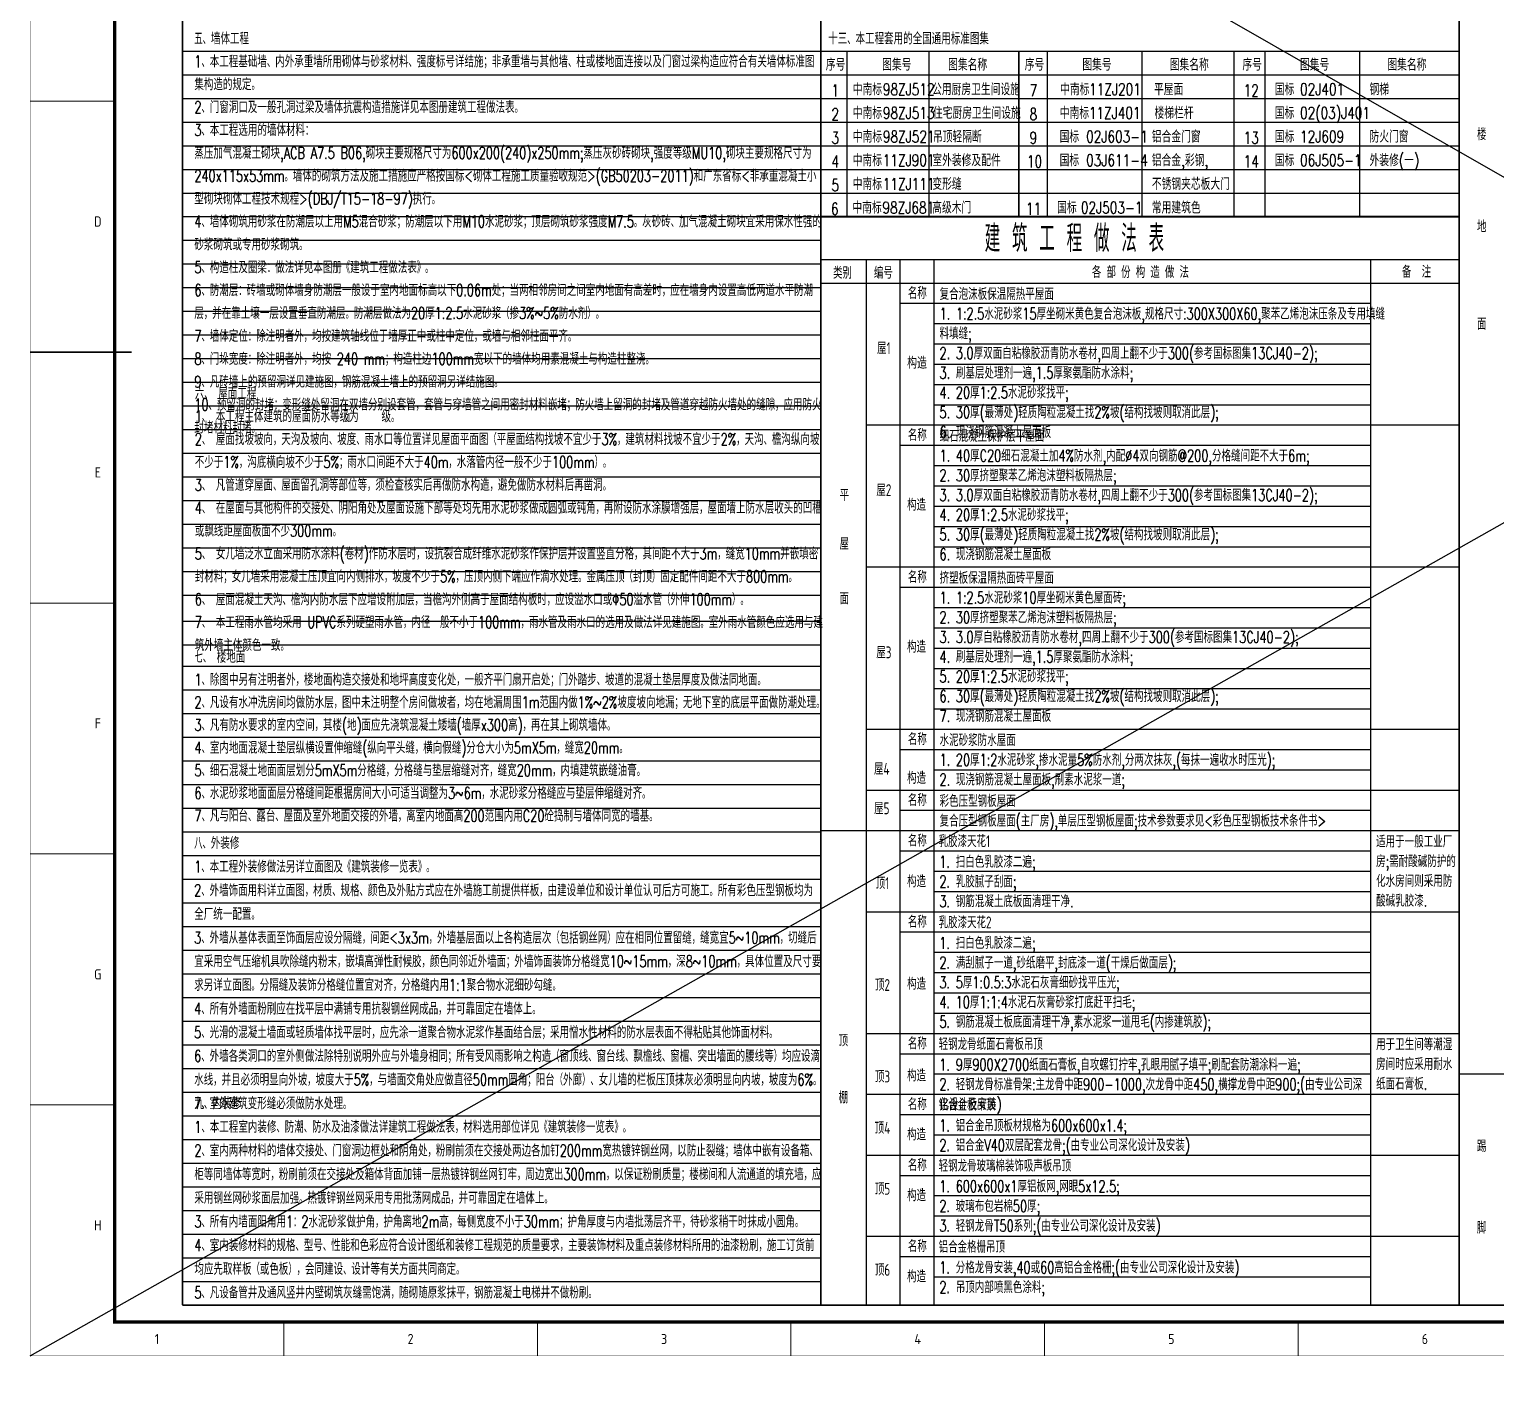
# Model space of a CAD drawing. Extents: x 238398 to 585159, y -66832 to 191977.
# Drawn here: x 364909 to 408279, y 131199 to 171564 of the extents above; entities that cross this region are included whole.
import ezdxf
from ezdxf.enums import TextEntityAlignment as Align

# ---------------------------------------------------------------- set-up
doc = ezdxf.new("R2010")
doc.units = 0
doc.header["$LTSCALE"] = 1000
doc.header["$MEASUREMENT"] = 0
doc.layers.get('0').update_dxf_attribs({"color": 8})
for name, color, linetype in [('-人员定位', 6, 'Continuous'), ('55', 8, 'Continuous'), ('工程做法表', 8, 'Continuous')]:
    doc.layers.add(name, color=color, linetype=linetype)
doc.layers.add('PUB_TEXT', color=8, linetype='Continuous', lineweight=20)
doc.styles.add('BIGFONT', font='gbenor.shx', dxfattribs={"bigfont": 'gbcbig.shx'})
doc.styles.add('HZ', font='geditxt.shx', dxfattribs={"width": 0.75, "bigfont": 'hzfs_1.shx'})
doc.styles.get("Standard").update_dxf_attribs({"font": 'gbenor.shx', "bigfont": 'gbcbig.shx'})
doc.styles.add('TK', font='GEDITXT.SHX', dxfattribs={"width": 0.85, "height": 3.5, "bigfont": 'hztxt1.shx'})

# ---------------------------------------------------------------- blocks, each defined once
blk = doc.blocks.new('GEDI_WK_A11')
at = {"color": 3}
for p, q in [((25, 371.25), (0, 371.25)), ((25, 297), (0, 297)), ((25, 222.75), (0, 222.75)), ((25, 148.5), (0, 148.5)), ((25, 74.25), (0, 74.25)), ((75, 0), (75, 10)), ((150, 0), (150, 10)), ((225, 0), (225, 10)), ((300, 0), (300, 10)), ((375, 0), (375, 10))]:
    blk.add_line(p, q, dxfattribs=at)
for points, const_width in [([(0, 0), (1050, 0), (1050, 594), (0, 594)], 0.1), ([(25, 10), (1040, 10), (1040, 584), (25, 584)], 1)]:
    blk.add_lwpolyline(points, close=True, dxfattribs=dict(at, const_width=const_width))
blk.add_lwpolyline([(30, 297, 0.5, 0.5, 0), (0, 297, 0.5, 0.5, 0)], format="xyseb", dxfattribs=at)
for s, p in [('D', (20, 334.12)), ('E', (20, 259.88)), ('F', (20, 185.62)), ('G', (20, 111.38)), ('H', (20, 37.12))]:
    blk.add_text(s, height=3, dxfattribs=at).set_placement(p, align=Align.CENTER)
for s, p in [('1', (37.5, 5)), ('2', (112.5, 5)), ('3', (187.5, 5)), ('4', (262.5, 5)), ('5', (337.5, 5)), ('6', (412.5, 5))]:
    blk.add_text(s, height=3, dxfattribs=at).set_placement(p, align=Align.MIDDLE)
blk = doc.blocks.new('A$C7DF8697A')
blk.add_blockref('GEDI_WK_A11', (0, 0))
at = {"style": 'TK', "width": 0.85}
for tag, height, p in [('PROJECTNAME', 4.75, (985, 44)), ('PHASE', 4, (1027, 44)), ('DRAWINGNAME', 4.75, (995, 31))]:
    blk.add_attdef(tag, text='', height=height, dxfattribs=at).set_placement(p, align=Align.MIDDLE_CENTER)
for tag, p, height in [('APPROVE', (872, 32.75), 3.5), ('DESIGN', (917, 32.75), 3.5), ('REVIEW1', (872, 25.75), 3.5), ('DRAW', (917, 25.75), 3.5), ('REVIEW2', (872, 18.75), 3.5), ('PROPORTION', (917, 18.75), 3.5), ('DRAWINGNUMBER', (967, 18.5), 4), ('CHECK', (872, 11.75), 3.5), ('DATE', (917, 11.75), 3.5), ('VERSION', (1033, 11.75), 3.5)]:
    blk.add_attdef(tag, p, '', height=height, dxfattribs=at)

msp = doc.modelspace()

# ---------------------------------------------------------------- linework, layer by layer
at = {"layer": '-人员定位'}
for p, q in [((364934.5, 132316.4), (469934.5, 191716.4)), ((365269.7, 191976.9), (471303.3, 131198.5))]:
    msp.add_line(p, q, dxfattribs=at)
at = {"layer": '55', "color": 6, "const_width": 12.8}
for points in [[(374235.1, 160208.8), (374303.5, 160208.8)], [(374268.4, 160208.8), (374268.4, 159967.3)], [(374329.9, 160208.8), (374398.2, 160208.8)], [(374363.1, 160208.8), (374363.1, 159967.3)], [(374235.1, 159967.3), (374303.5, 159967.3)], [(374329.9, 159967.3), (374398.2, 159967.3)]]:
    msp.add_lwpolyline(points, dxfattribs=at)
at = {"layer": '工程做法表'}
for p, q in [((389091.7, 170921.7), (389091.7, 166021.7)), ((391512, 170921.7), (391512, 166021.7)), ((395011.8, 170921.7), (395011.8, 166021.7)), ((397812.4, 170921.7), (397812.4, 166021.7)), ((401449.7, 170921.7), (401449.7, 166021.7)), ((404250.2, 170921.7), (404250.2, 166021.7)), ((388319.4, 166021.7), (407200.1, 166021.7))]:
    msp.add_line(p, q, dxfattribs=at)
at = {"layer": '工程做法表', "const_width": 50}
for points in [[(369434.5, 189121.7), (423363.1, 189121.7), (423363.1, 133821.7), (407200.1, 133821.7)], [(369434.5, 189121.7), (423363.1, 189121.7), (423363.1, 133821.7), (407200.1, 133821.7)], [(369438.8, 189121.7), (369438.8, 133821.7)], [(388319.4, 189121.7), (388319.4, 133821.7)], [(407200.1, 189121.7), (407200.1, 133821.7)], [(388319.4, 166021.7), (407200.1, 166021.7)], [(369434.5, 133821.7), (407200.1, 133821.7)]]:
    msp.add_lwpolyline(points, dxfattribs=at)
at = {"layer": '工程做法表'}
for points in [[(369434.5, 170921.7), (407200.1, 170921.7)], [(400537.8, 170921.7), (400537.8, 166021.7)], [(369434.5, 170221.7), (407200.1, 170221.7)], [(369434.5, 169521.7), (407200.1, 169521.7)], [(369434.5, 168821.7), (388319.4, 168821.7)], [(388319.4, 168821.7), (407200.1, 168821.7)], [(369434.5, 168121.7), (388319.4, 168121.7)], [(388319.4, 168121.7), (407200.1, 168121.7)], [(369434.5, 167421.7), (388319.4, 167421.7)], [(388319.4, 167421.7), (407200.1, 167421.7)], [(369434.5, 166721.7), (388319.4, 166721.7)], [(388319.4, 166721.7), (407200.1, 166721.7)], [(369434.5, 166021.7), (388319.4, 166021.7)], [(369434.5, 165321.7), (388319.4, 165321.7)], [(369434.5, 164621.7), (388319.4, 164621.7)], [(388319.4, 164758.1), (407200.1, 164758.1)], [(389657.3, 164758.1), (389657.3, 133821.7)], [(390657.3, 164758.1), (390657.3, 133821.7)], [(391657.3, 164758.1), (391657.3, 133821.7)], [(404572.7, 164758.1), (404572.7, 133821.7)], [(388319.4, 164058.1), (407200.1, 164058.1)], [(369434.5, 163921.7), (388319.4, 163921.7)], [(369434.5, 163221.7), (388319.4, 163221.7)], [(390657.3, 163458.1), (404572.7, 163458.1)], [(391657.3, 162858.1), (404572.7, 162858.1)], [(369434.5, 162521.7), (388319.4, 162521.7)], [(391657.3, 162258.1), (404572.7, 162258.1)], [(369434.5, 161821.7), (388319.4, 161821.7)], [(391657.3, 161658.1), (404572.7, 161658.1)], [(369434.5, 161121.7), (388319.4, 161121.7)], [(391657.3, 161058.1), (404572.7, 161058.1)], [(369434.5, 160421.7), (388319.4, 160421.7)], [(391657.3, 160458.1), (404572.7, 160458.1)], [(369434.5, 159721.7), (388319.4, 159721.7)], [(389657.3, 159858.1), (407200.1, 159858.1)], [(390657.3, 159258.1), (404572.7, 159258.1)], [(369434.5, 159021.7), (388319.4, 159021.7)], [(369434.5, 158321.7), (388319.4, 158321.7)], [(391657.3, 158658.1), (404572.7, 158658.1)], [(391657.3, 158058.1), (404572.7, 158058.1)], [(369434.5, 157621.7), (388319.4, 157621.7)], [(369434.5, 157621.7), (388319.4, 157621.7)], [(391657.3, 157458.1), (404572.7, 157458.1)], [(369434.5, 156921.7), (388319.4, 156921.7)], [(391657.3, 156858.1), (404572.7, 156858.1)], [(369434.5, 156221.7), (388319.4, 156221.7)], [(391657.3, 156258.1), (404572.7, 156258.1)], [(369434.5, 155521.7), (388319.4, 155521.7)], [(389657.3, 155658.1), (407200.1, 155658.1)], [(390657.3, 155058.1), (404572.7, 155058.1)], [(369434.5, 154821.7), (388319.4, 154821.7)], [(391657.3, 154458.1), (404572.7, 154458.1)], [(369434.5, 154056.9), (388319.4, 154056.9)], [(391657.3, 153858.1), (404572.7, 153858.1)], [(369434.5, 153356.9), (388319.4, 153356.9)], [(391657.3, 153258.1), (404572.7, 153258.1)], [(369434.5, 152721.7), (388319.4, 152721.7)], [(391657.3, 152658.1), (404572.7, 152658.1)], [(369434.5, 152021.7), (388319.4, 152021.7)], [(391657.3, 152058.1), (404572.7, 152058.1)], [(391657.3, 151458.1), (404572.7, 151458.1)], [(369434.5, 151321.7), (388319.4, 151321.7)], [(369434.5, 150621.7), (388319.4, 150621.7)], [(389657.3, 150858.1), (407200.1, 150858.1)], [(390657.3, 150258.1), (404572.7, 150258.1)], [(369434.5, 149921.7), (388319.4, 149921.7)], [(391657.3, 149658.1), (404572.7, 149658.1)], [(369434.5, 149221.7), (388319.4, 149221.7)], [(389657.3, 149058.1), (407200.1, 149058.1)], [(369434.5, 148521.7), (388319.4, 148521.7)], [(390657.3, 148458.1), (404572.7, 148458.1)], [(369434.5, 147821.7), (388319.4, 147821.7)], [(388319.4, 147858.1), (407200.1, 147858.1)], [(369434.5, 147121.7), (388319.4, 147121.7)], [(390657.3, 147258.1), (404572.7, 147258.1)], [(391657.3, 146658.1), (404572.7, 146658.1)], [(369434.5, 146421.7), (388319.4, 146421.7)], [(369434.5, 145721.7), (388319.4, 145721.7)], [(391657.3, 146058.1), (404572.7, 146058.1)], [(389657.3, 145458.1), (407200.1, 145458.1)], [(369434.5, 145021.7), (388319.4, 145021.7)], [(390657.3, 144858.1), (404572.7, 144858.1)], [(369434.5, 144321.7), (388319.4, 144321.7)], [(391657.3, 144258.1), (404572.7, 144258.1)], [(369434.5, 143621.7), (388319.4, 143621.7)], [(391657.3, 143658.1), (404572.7, 143658.1)], [(369434.5, 142921.7), (388319.4, 142921.7)], [(391657.3, 143058.1), (404572.7, 143058.1)], [(391657.3, 142458.1), (404572.7, 142458.1)], [(369434.5, 142221.7), (388319.4, 142221.7)], [(389657.3, 141858.1), (407200.1, 141858.1)], [(369434.5, 141521.7), (388319.4, 141521.7)], [(390657.3, 141258.1), (404572.7, 141258.1)], [(369434.5, 140821.7), (388319.4, 140821.7)], [(391657.3, 140658.1), (404572.7, 140658.1)], [(407200.1, 140658.1), (423363.1, 140658.1)], [(369434.5, 140121.7), (388319.4, 140121.7)], [(389657.3, 140058.1), (407200.1, 140058.1)], [(369430.2, 139421.7), (388319.4, 139421.7)], [(390657.3, 139458.1), (404572.7, 139458.1)], [(391657.3, 139458.1), (404572.7, 139458.1)], [(391657.3, 138858.1), (404572.7, 138858.1)], [(391657.3, 138858.1), (404572.7, 138858.1)], [(369434.5, 138721.7), (388319.4, 138721.7)], [(369434.5, 138021.7), (388319.4, 138021.7)], [(389657.3, 138258.1), (407200.1, 138258.1)], [(390657.3, 137658.1), (404572.7, 137658.1)], [(391657.3, 137658.1), (404572.7, 137658.1)], [(369434.5, 137321.7), (388319.4, 137321.7)], [(369434.5, 137321.7), (388319.4, 137321.7)], [(391657.3, 137058.1), (404572.7, 137058.1)], [(369434.5, 136621.7), (388319.4, 136621.7)], [(369434.5, 136621.7), (388319.4, 136621.7)], [(391657.3, 136458.1), (404572.7, 136458.1)], [(391657.3, 136458.1), (404572.7, 136458.1)], [(369434.5, 135921.7), (388319.4, 135921.7)], [(389657.3, 135858.1), (407200.1, 135858.1)], [(369434.5, 135221.7), (388319.4, 135221.7)], [(390657.3, 135258.1), (404572.7, 135258.1)], [(391657.3, 135258.1), (404572.7, 135258.1)], [(369434.5, 134521.7), (388319.4, 134521.7)], [(391657.3, 134658.1), (404572.7, 134658.1)]]:
    msp.add_lwpolyline(points, dxfattribs=at)
for points in [[(388319.4, 170921.7), (394178.8, 170921.7), (394178.8, 166021.7), (388319.4, 166021.7)], [(394178.8, 170921.7), (407200.1, 170921.7), (407200.1, 166021.7), (394178.8, 166021.7)]]:
    msp.add_lwpolyline(points, close=True, dxfattribs=at)

# ---------------------------------------------------------------- block references
at = {"layer": 'PUB_TEXT', "xscale": 100, "yscale": 100, "zscale": 100}
msp.add_blockref('A$C7DF8697A', (364934.5, 132316.4), dxfattribs=at)

# ---------------------------------------------------------------- texts
at = {"layer": 'PUB_TEXT', "linetype": 'Continuous'}
for s, style, width, p in [('序号', 'HZ', 0.75, (388466.1, 170343.3)), ('图集号', 'HZ', 0.75, (390133.2, 170343.3)), ('图集名称', 'HZ', 0.75, (392084.1, 170343.3)), ('序号', 'HZ', 0.75, (394349.9, 170343.3)), ('图集号', 'HZ', 0.75, (396053.3, 170343.3)), ('图集名称', 'HZ', 0.75, (398638, 170343.3)), ('序号', 'HZ', 0.75, (400787.8, 170343.3)), ('图集号', 'HZ', 0.75, (402491.2, 170343.3)), ('图集名称', 'HZ', 0.75, (405075.9, 170343.3)), ('1', 'HZ', 0.75, (388634.1, 169578.4)), ('中南标', 'HZ', 0.75, (389265.4, 169614.3)), ('98ZJ512', 'HZ', 0.75, (390154.2, 169614.3)), ('公用厨房卫生间设施', 'HZ', 0.75, (391609.5, 169614.3)), ('7', 'HZ', 0.75, (394493.5, 169578.4)), ('中南标', 'HZ', 0.75, (395397, 169614.3)), ('11ZJ201', 'HZ', 0.75, (396255, 169614.3)), ('平屋面', 'HZ', 0.75, (398173.4, 169614.3)), ('12', 'HZ', 0.75, (400822.8, 169578.4)), ('国标', 'HZ', 0.75, (401746.4, 169614.3)), ('02J401', 'HZ', 0.75, (402492.2, 169614.3)), ('钢梯', 'HZ', 0.75, (404547, 169614.3)), ('2', 'HZ', 0.75, (388634.1, 168878.4)), ('中南标', 'HZ', 0.75, (389265.4, 168914.3)), ('98ZJ513', 'HZ', 0.75, (390154.2, 168914.3)), ('住宅厨房卫生间设施', 'HZ', 0.75, (391634.1, 168914.3)), ('8', 'HZ', 0.75, (394492.4, 168878.4)), ('中南标', 'HZ', 0.75, (395387.4, 168914.3)), ('11ZJ401', 'HZ', 0.75, (396245.5, 168914.3)), ('楼梯栏杆', 'HZ', 0.75, (398188, 168914.3)), ('国标', 'HZ', 0.75, (401746.4, 168914.3)), ('02(03)J401', 'HZ', 0.75, (402492.2, 168914.3)), ('3', 'HZ', 0.75, (388634.1, 168178.4)), ('中南标', 'HZ', 0.75, (389265.4, 168214.3)), ('98ZJ521', 'HZ', 0.75, (390154.2, 168214.3)), ('吊顶轻隔断', 'HZ', 0.75, (391634.1, 168214.3)), ('9', 'HZ', 0.75, (394492.4, 168178.4)), ('国标', 'HZ', 0.75, (395380.7, 168214.3)), ('02J603-1', 'HZ', 0.75, (396166.6, 168214.3)), ('铝合金门窗', 'HZ', 0.75, (398109.1, 168214.3)), ('13', 'HZ', 0.75, (400822.8, 168178.4)), ('国标', 'HZ', 0.75, (401746.4, 168214.3)), ('12J609', 'HZ', 0.75, (402492.2, 168214.3)), ('防火门窗', 'HZ', 0.75, (404547, 168214.3)), ('中南标', 'HZ', 0.75, (389262.5, 167514.3)), ('11ZJ901', 'HZ', 0.75, (390151.3, 167514.3)), ('室外装修及配件', 'HZ', 0.75, (391618.4, 167514.3)), ('国标', 'HZ', 0.75, (395380.7, 167514.3)), ('03J611-4', 'HZ', 0.75, (396166.6, 167514.3)), ('铝合金,彩钢,', 'HZ', 0.75, (398109.1, 167514.3)), ('国标', 'HZ', 0.75, (401746.4, 167514.3)), ('06J505-1', 'HZ', 0.75, (402492.2, 167514.3)), ('外装修(一)', 'HZ', 0.75, (404547, 167514.3)), ('4', 'HZ', 0.75, (388634.1, 167478.4)), ('10', 'HZ', 0.75, (394414.5, 167478.4)), ('14', 'HZ', 0.75, (400822.8, 167478.4)), ('5', 'HZ', 0.75, (388634.1, 166778.4)), ('中南标', 'HZ', 0.75, (389262.5, 166814.3)), ('11ZJ111', 'HZ', 0.75, (390151.3, 166814.3)), ('变形缝', 'HZ', 0.75, (391618.4, 166814.3)), ('不锈钢夹芯板大门', 'HZ', 0.75, (398109.1, 166814.3)), ('6', 'HZ', 0.75, (388617.9, 166078.4)), ('中南标', 'HZ', 0.75, (389253.4, 166114.3)), ('98ZJ681', 'HZ', 0.75, (390142.2, 166114.3)), ('高级木门', 'HZ', 0.75, (391614, 166114.3)), ('11', 'HZ', 0.75, (394385, 166078.4)), ('国标', 'HZ', 0.75, (395308.5, 166114.3)), ('02J503-1', 'HZ', 0.75, (396010.4, 166114.3)), ('常用建筑色', 'HZ', 0.75, (398109.1, 166114.3)), ('各 部 份 构 造 做 法', 'BIGFONT', 0.8, (396337.2, 164206.4)), ('构造', 'HZ', 0.8, (390869.9, 161520.8)), ('构造', 'BIGFONT', 0.8, (390869.9, 157320.8)), ('构造', 'BIGFONT', 0.8, (390869.9, 153120.8)), ('构造', 'BIGFONT', 0.8, (390869.9, 149240.3)), ('乳胶漆天花1', 'BIGFONT', 0.8, (391804.4, 147368)), ('构造', 'BIGFONT', 0.8, (390869.9, 146182.2)), ('乳胶漆天花2', 'BIGFONT', 0.8, (391804.4, 144968)), ('构造', 'BIGFONT', 0.8, (390869.9, 143148.4)), ('轻钢龙骨纸面石膏板吊顶', 'BIGFONT', 0.8, (391804.4, 141368)), ('构造', 'BIGFONT', 0.8, (390869.9, 140436.5)), ('铝合金板吊顶', 'BIGFONT', 0.8, (391804.4, 139568)), ('构造', 'BIGFONT', 0.8, (390869.9, 138693.2)), ('轻钢龙骨玻璃棉装饰吸声板吊顶', 'BIGFONT', 0.8, (391804.4, 137768)), ('构造', 'BIGFONT', 0.8, (390869.9, 136893.2)), ('铝合金格栅吊顶', 'BIGFONT', 0.8, (391804.4, 135368)), ('构造', 'BIGFONT', 0.8, (390869.9, 134493.2))]:
    msp.add_text(s, height=350, dxfattribs=dict(at, style=style, width=width)).set_placement(p)
at = {"layer": 'PUB_TEXT', "linetype": 'Continuous', "style": 'BIGFONT', "width": 0.8}
for s, p in [('楼', (407865.4, 168283.9)), ('地', (407865.4, 165556.6)), ('类别', (388960.7, 164187.2)), ('编号', (390168.9, 164187.2)), ('备  注', (405938.1, 164218)), ('名称', (391173.5, 163587.2)), ('面', (407865.4, 162671.6)), ('屋1', (390183.3, 161955.9)), ('名称', (391173.5, 159387.2)), ('平', (389012.2, 157608.2)), ('屋2', (390183.3, 157755.9)), ('屋', (389012.2, 156168.9)), ('名称', (391173.5, 155187.2)), ('面', (389012.2, 154551.1)), ('屋3', (390183.3, 152955.9)), ('名称', (391173.5, 150387.2)), ('屋4', (390121.9, 149511.2)), ('名称', (391173.5, 148587.2)), ('屋5', (390121.9, 148341.4)), ('名称', (391173.5, 147387.2)), ('顶1', (390142.8, 146128.4)), ('名称', (391173.5, 144987.2)), ('顶2', (390142.8, 143116.4)), ('顶', (388984.7, 141476.7)), ('名称', (391173.5, 141387.2)), ('顶3', (390142.8, 140404.4)), ('棚', (388984.7, 139788.1)), ('名称', (391173.5, 139587.2)), ('顶4', (390142.8, 138885)), ('踢', (407865.4, 138347.1)), ('名称', (391173.5, 137787.2)), ('顶5', (390142.8, 137085)), ('脚', (407865.4, 135934.7)), ('名称', (391173.5, 135387.2)), ('顶6', (390142.8, 134685))]:
    msp.add_text(s, height=350, dxfattribs=at).set_placement(p, align=Align.CENTER)
at = {"layer": 'PUB_TEXT', "style": 'BIGFONT', "width": 0.8}
msp.add_text('建 筑 工 程 做 法 表 ', height=800, dxfattribs=at).set_placement((393164.6, 164975))
at = {"layer": 'PUB_TEXT', "linetype": 'Continuous', "char_height": 350, "attachment_point": 1}
for s, insert, width, line_spacing_factor, style in [('{\\W0.7;五、\\Fgeditxt,dxt|c134;墙体工程\\P1\\Fgbenor,gbcbig|c134;、\\Fgeditxt,dxt|c134;本工程基础墙\\Fgbenor,gbcbig|c134;、\\Fgeditxt,dxt|c134;内外承重墙所用砌体与砂浆材料\\Fgbenor,gbcbig|c134;、\\Fgeditxt,dxt|c134;强度标号详结施\\Fgbenor,gbcbig|c134;；\\Fgeditxt,dxt|c134;非承重墙与其他墙\\Fgbenor,gbcbig|c134;、\\Fgeditxt,dxt|c134;柱或楼地面连接以及门窗过梁构造应符合有关墙体标准图集构造的规定\\Fgbenor,gbcbig|c134;。\\Fgeditxt,dxt|c134;\\P2\\Fgbenor,gbcbig|c134;、\\Fgeditxt,dxt|c134;门窗洞口及一般孔洞过梁及墙体抗震构造措施详见本图册建筑工程做法表\\Fgbenor,gbcbig|c134;。\\Fgeditxt,dxt|c134;\\P3\\Fgbenor,gbcbig|c134;、\\Fgeditxt,dxt|c134;本工程选用的墙体材料\\Fgbenor,gbcbig|c134;：\\Fgeditxt,dxt|c134;\\P\\C6;蒸压加气混凝土砌块,ACB A7.5 B06,砌块主要规格尺寸为600x200(240)x250mm;蒸压灰砂砖砌块,强度等级MU10,砌块主要规格尺寸为240x115x53mm\\Fgbenor,gbcbig|c134;。\\Fgeditxt,dxt|c134;\\C256;墙体的砌筑方法及施工措施应严格按国标<砌体工程施工质量验收规范>(GB50203-2011)和广东省标<非承重混凝土小型砌块砌体工程技术规程>(DBJ/T15-18-97)执行\\Fgbenor,gbcbig|c134;。\\Fgeditxt,dxt|c134;\\P4\\Fgbenor,gbcbig|c134;、\\Fgeditxt,dxt|c134;墙体砌筑用砂浆在防潮层以上用M5混合砂浆\\Fgbenor,gbcbig|c134;；\\Fgeditxt,dxt|c134;防潮层以下用M10水泥砂浆\\Fgbenor,gbcbig|c134;；\\Fgeditxt,dxt|c134;顶层砌筑砂浆强度M7.5\\Fgbenor,gbcbig|c134;。\\Fgeditxt,dxt|c134;灰砂砖\\Fgbenor,gbcbig|c134;、\\Fgeditxt,dxt|c134;加气混凝土砌块宜采用保水性强的砂浆砌筑或专用砂浆砌筑\\Fgbenor,gbcbig|c134;。\\Fgeditxt,dxt|c134;\\P5\\Fgbenor,gbcbig|c134;、\\Fgeditxt,dxt|c134;构造柱及圈梁\\Fgbenor,gbcbig|c134;：\\Fgeditxt,dxt|c134;做法详见本图册\\Fgbenor,gbcbig|c134;《\\Fgeditxt,dxt|c134;建筑工程做法表\\Fgbenor,gbcbig|c134;》。\\Fgeditxt,dxt|c134;\\P6\\Fgbenor,gbcbig|c134;、\\Fgeditxt,dxt|c134;防潮层\\Fgbenor,gbcbig|c134;：\\Fgeditxt,dxt|c134;砖墙或砌体墙身防潮层一般设于室内地面标高以下0.06m处\\Fgbenor,gbcbig|c134;；\\Fgeditxt,dxt|c134;当两相邻房间之间室内地面有高差时\\Fgbenor,gbcbig|c134;，\\Fgeditxt,dxt|c134;应在墙身内设置高低两道水平防潮层\\Fgbenor,gbcbig|c134;，\\Fgeditxt,dxt|c134;并在靠土壤一层设置垂直防潮层\\Fgbenor,gbcbig|c134;。\\Fgeditxt,dxt|c134;防潮层做法为20厚1:2.5水泥砂浆\\Fgbenor,gbcbig|c134;（\\Fgeditxt,dxt|c134;掺3%~5%防水剂\\Fgbenor,gbcbig|c134;）。\\Fgeditxt,dxt|c134;\\P7\\Fgbenor,gbcbig|c134;、\\Fgeditxt,dxt|c134;墙体定位\\Fgbenor,gbcbig|c134;：\\Fgeditxt,dxt|c134;除注明者外\\Fgbenor,gbcbig|c134;，\\Fgeditxt,dxt|c134;均按建筑轴线位于墙厚正中或柱中定位\\Fgbenor,gbcbig|c134;，\\Fgeditxt,dxt|c134;或墙与相邻柱面平齐\\Fgbenor,gbcbig|c134;。\\Fgeditxt,dxt|c134;\\P8\\Fgbenor,gbcbig|c134;、\\Fgeditxt,dxt|c134;门垛宽度\\Fgbenor,gbcbig|c134;：\\Fgeditxt,dxt|c134;除注明者外\\Fgbenor,gbcbig|c134;，\\Fgeditxt,dxt|c134;均按 \\C6;240 \\C256;mm\\Fgbenor,gbcbig|c134;；\\Fgeditxt,dxt|c134;构造柱边100mm宽以下的墙体均用素混凝土与构造柱整浇\\Fgbenor,gbcbig|c134;。\\Fgeditxt,dxt|c134;\\P9\\Fgbenor,gbcbig|c134;、\\Fgeditxt,dxt|c134;凡砖墙上的预留洞详见建施图\\Fgbenor,gbcbig|c134;，\\Fgeditxt,dxt|c134;钢筋混凝土墙上的预留洞另详结施图\\Fgbenor,gbcbig|c134;。\\Fgeditxt,dxt|c134;\\P10\\Fgbenor,gbcbig|c134;、\\Fgeditxt,dxt|c134;预留洞的封堵\\Fgbenor,gbcbig|c134;：\\Fgeditxt,dxt|c134;变形缝处留洞在双墙分别设套管\\Fgbenor,gbcbig|c134;，\\Fgeditxt,dxt|c134;套管与穿墙管之间用密封材料嵌堵\\Fgbenor,gbcbig|c134;；\\Fgeditxt,dxt|c134;防火墙上留洞的封堵及管道穿越防火墙处的缝隙\\Fgbenor,gbcbig|c134;，\\Fgeditxt,dxt|c134;应用防火封堵材料封堵\\Fgbenor,gbcbig|c134;。}', (369790.7, 171466.2), 18528.702, 1.16, 'BIGFONT'), ('{\\W0.7;十三\\Fgbenor,gbcbig|c134;、\\Fgeditxt,dxt|c134;本工程套用的全国通用标准图集}', (388536, 171466.2), 21366.652, 1.2, 'HZ'), ('{\\W0.7;六\\Fgbenor,gbcbig|c134;、\\Fgeditxt,dxt|c134; 屋面工程\\P1\\Fgbenor,gbcbig|c134;、\\Fgeditxt,dxt|c134; 本工程主体建筑的屋面防水等级为 \\C6;  \\C256; 级\\Fgbenor,gbcbig|c134;。\\Fgeditxt,dxt|c134;\\P2\\Fgbenor,gbcbig|c134;、\\Fgeditxt,dxt|c134; 屋面找坡坡向\\Fgbenor,gbcbig|c134;，\\Fgeditxt,dxt|c134;天沟及坡向\\Fgbenor,gbcbig|c134;、\\Fgeditxt,dxt|c134;坡度\\Fgbenor,gbcbig|c134;、\\Fgeditxt,dxt|c134;雨水口等位置详见屋面平面图\\Fgbenor,gbcbig|c134;（\\Fgeditxt,dxt|c134;平屋面结构找坡不宜少于3%\\Fgbenor,gbcbig|c134;，\\Fgeditxt,dxt|c134;建筑材料找坡不宜少于2%\\Fgbenor,gbcbig|c134;，\\Fgeditxt,dxt|c134;天沟\\Fgbenor,gbcbig|c134;、\\Fgeditxt,dxt|c134;檐沟纵向坡不少于1%\\Fgbenor,gbcbig|c134;，\\Fgeditxt,dxt|c134;沟底横向坡不少于5%\\Fgbenor,gbcbig|c134;；\\Fgeditxt,dxt|c134;雨水口间距不大于40m\\Fgbenor,gbcbig|c134;，\\Fgeditxt,dxt|c134;水落管内径一般不少于100mm\\Fgbenor,gbcbig|c134;）。\\Fgeditxt,dxt|c134;\\P3\\Fgbenor,gbcbig|c134;、\\Fgeditxt,dxt|c134; 凡管道穿屋面\\Fgbenor,gbcbig|c134;、\\Fgeditxt,dxt|c134;屋面留孔洞等部位等\\Fgbenor,gbcbig|c134;，\\Fgeditxt,dxt|c134;须检查核实后再做防水构造\\Fgbenor,gbcbig|c134;，\\Fgeditxt,dxt|c134;避免做防水材料后再凿洞\\Fgbenor,gbcbig|c134;。\\Fgeditxt,dxt|c134;\\P4\\Fgbenor,gbcbig|c134;、\\Fgeditxt,dxt|c134; 在屋面与其他构件的交接处\\Fgbenor,gbcbig|c134;、\\Fgeditxt,dxt|c134;阴阳角处及屋面设施下部等处均先用水泥砂浆做成圆弧或钝角\\Fgbenor,gbcbig|c134;，\\Fgeditxt,dxt|c134;再附设防水涂膜增强层\\Fgbenor,gbcbig|c134;，\\Fgeditxt,dxt|c134;屋面墙上防水层收头的凹槽或飘线距屋面板面不少300mm\\Fgbenor,gbcbig|c134;。\\Fgeditxt,dxt|c134;\\P5\\Fgbenor,gbcbig|c134;、\\Fgeditxt,dxt|c134; 女儿墙泛水立面采用防水涂料(卷材)作防水层时\\Fgbenor,gbcbig|c134;，\\Fgeditxt,dxt|c134;设抗裂合成纤维水泥砂浆作保护层并设置竖直分格\\Fgbenor,gbcbig|c134;，\\Fgeditxt,dxt|c134;其间距不大于3m\\Fgbenor,gbcbig|c134;，\\Fgeditxt,dxt|c134;缝宽10mm并嵌填密封材料\\Fgbenor,gbcbig|c134;；\\Fgeditxt,dxt|c134;女儿墙采用混凝土压顶宜向内侧排水\\Fgbenor,gbcbig|c134;，\\Fgeditxt,dxt|c134;坡度不少于5%\\Fgbenor,gbcbig|c134;，\\Fgeditxt,dxt|c134;压顶内侧下端应作滴水处理\\Fgbenor,gbcbig|c134;。\\Fgeditxt,dxt|c134;金属压顶\\Fgbenor,gbcbig|c134;（\\Fgeditxt,dxt|c134;封顶\\Fgbenor,gbcbig|c134;）\\Fgeditxt,dxt|c134;固定配件间距不大于800mm\\Fgbenor,gbcbig|c134;。\\Fgeditxt,dxt|c134; \\P6\\Fgbenor,gbcbig|c134;、\\Fgeditxt,dxt|c134; 屋面混凝土天沟\\Fgbenor,gbcbig|c134;、\\Fgeditxt,dxt|c134;檐沟内防水层下应增设附加层\\Fgbenor,gbcbig|c134;，\\Fgeditxt,dxt|c134;当檐沟外侧高于屋面结构板时\\Fgbenor,gbcbig|c134;，\\Fgeditxt,dxt|c134;应设溢水口或Φ50溢水管\\Fgbenor,gbcbig|c134;（\\Fgeditxt,dxt|c134;外伸100mm\\Fgbenor,gbcbig|c134;）。\\Fgeditxt,dxt|c134;\\P7\\Fgbenor,gbcbig|c134;、\\Fgeditxt,dxt|c134; 本工程雨水管均采用 \\C6;UPVC系列硬塑雨水管\\Fgbenor,gbcbig|c134;\\C256;，\\Fgeditxt,dxt|c134;内径一般不小于100mm\\Fgbenor,gbcbig|c134;，\\Fgeditxt,dxt|c134;雨水管及雨水口的选用及做法详见建施图\\Fgbenor,gbcbig|c134;。\\Fgeditxt,dxt|c134;室外雨水管颜色应选用与建筑外墙主体颜色一致\\Fgbenor,gbcbig|c134;。}', (369803.5, 160966.2), 18532.97, 1.16, 'HZ'), ('{\\W0.7;七、\\Fgeditxt,dxt|c134; 楼地面\\P1\\Fgbenor,gbcbig|c134;、\\Fgeditxt,dxt|c134;除图中另有注明者外\\Fgbenor,gbcbig|c134;，\\Fgeditxt,dxt|c134;楼地面构造交接处和地坪高度变化处\\Fgbenor,gbcbig|c134;，\\Fgeditxt,dxt|c134;一般齐平门扇开启处\\Fgbenor,gbcbig|c134;；\\Fgeditxt,dxt|c134;门外踏步\\Fgbenor,gbcbig|c134;、\\Fgeditxt,dxt|c134;坡道的混凝土垫层厚度及做法同地面\\Fgbenor,gbcbig|c134;。\\Fgeditxt,dxt|c134;\\P2\\Fgbenor,gbcbig|c134;、\\Fgeditxt,dxt|c134;凡设有水冲洗房间均做防水层\\Fgbenor,gbcbig|c134;，\\Fgeditxt,dxt|c134;图中未注明整个房间做坡者\\Fgbenor,gbcbig|c134;，\\Fgeditxt,dxt|c134;均在地漏周围1m范围内做1%~2%坡度坡向地漏\\Fgbenor,gbcbig|c134;；\\Fgeditxt,dxt|c134;无地下室的底层平面做防潮处理\\Fgbenor,gbcbig|c134;。\\Fgeditxt,dxt|c134;\\P3\\Fgbenor,gbcbig|c134;、\\Fgeditxt,dxt|c134;凡有防水要求的室内空间\\Fgbenor,gbcbig|c134;，\\Fgeditxt,dxt|c134;其楼(地)面应先浇筑混凝土矮墙(墙厚x300高)\\Fgbenor,gbcbig|c134;，\\Fgeditxt,dxt|c134;再在其上砌筑墙体\\Fgbenor,gbcbig|c134;。\\Fgeditxt,dxt|c134;\\P4\\Fgbenor,gbcbig|c134;、\\Fgeditxt,dxt|c134;室内地面混凝土垫层纵横设置伸缩缝(纵向平头缝\\Fgbenor,gbcbig|c134;，\\Fgeditxt,dxt|c134;横向假缝)分仓大小为5mX5m\\Fgbenor,gbcbig|c134;，\\Fgeditxt,dxt|c134;缝宽20mm\\Fgbenor,gbcbig|c134;。\\Fgeditxt,dxt|c134;\\P5\\Fgbenor,gbcbig|c134;、\\Fgeditxt,dxt|c134;细石混凝土地面面层划分5mX5m分格缝\\Fgbenor,gbcbig|c134;，\\Fgeditxt,dxt|c134;分格缝与垫层缩缝对齐\\Fgbenor,gbcbig|c134;，\\Fgeditxt,dxt|c134;缝宽20mm\\Fgbenor,gbcbig|c134;，\\Fgeditxt,dxt|c134;内填建筑嵌缝油膏\\Fgbenor,gbcbig|c134;。\\Fgeditxt,dxt|c134;\\P6\\Fgbenor,gbcbig|c134;、\\Fgeditxt,dxt|c134;水泥砂浆地面面层分格缝间距根据房间大小可适当调整为3~6m\\Fgbenor,gbcbig|c134;，\\Fgeditxt,dxt|c134;水泥砂浆分格缝应与垫层伸缩缝对齐\\Fgbenor,gbcbig|c134;。\\Fgeditxt,dxt|c134;\\P7\\Fgbenor,gbcbig|c134;、\\Fgeditxt,dxt|c134;凡与阳台\\Fgbenor,gbcbig|c134;、\\Fgeditxt,dxt|c134;露台\\Fgbenor,gbcbig|c134;、\\Fgeditxt,dxt|c134;屋面及室外地面交接的外墙\\Fgbenor,gbcbig|c134;，\\Fgeditxt,dxt|c134;离室内地面高200范围内用C20砼捣制与墙体同宽的墙基\\Fgbenor,gbcbig|c134;。}', (369795, 153170.6), 18587.731, 1.15, 'BIGFONT'), ('{\\W0.7;八、\\Fgeditxt,dxt|c134;外装修\\P1\\Fgbenor,gbcbig|c134;、\\Fgeditxt,dxt|c134;本工程外装修做法另详立面图及\\Fgbenor,gbcbig|c134;《\\Fgeditxt,dxt|c134;建筑装修一览表\\Fgbenor,gbcbig|c134;》。\\Fgeditxt,dxt|c134;\\P2\\Fgbenor,gbcbig|c134;、\\Fgeditxt,dxt|c134;外墙饰面用料详立面图\\Fgbenor,gbcbig|c134;，\\Fgeditxt,dxt|c134;材质\\Fgbenor,gbcbig|c134;、\\Fgeditxt,dxt|c134;规格\\Fgbenor,gbcbig|c134;、\\Fgeditxt,dxt|c134;颜色及外贴方式应在外墙施工前提供样板\\Fgbenor,gbcbig|c134;，\\Fgeditxt,dxt|c134;由建设单位和设计单位认可后方可施工\\Fgbenor,gbcbig|c134;。\\Fgeditxt,dxt|c134;所有彩色压型钢板均为全厂统一配置\\Fgbenor,gbcbig|c134;。\\Fgeditxt,dxt|c134;\\P3\\Fgbenor,gbcbig|c134;、\\Fgeditxt,dxt|c134;外墙从基体表面至饰面层应设分隔缝\\Fgbenor,gbcbig|c134;，\\Fgeditxt,dxt|c134;间距<3x3m\\Fgbenor,gbcbig|c134;，\\Fgeditxt,dxt|c134;外墙基层面以上各构造层次\\Fgbenor,gbcbig|c134;（\\Fgeditxt,dxt|c134;包括钢丝网\\Fgbenor,gbcbig|c134;）\\Fgeditxt,dxt|c134;应在相同位置留缝\\Fgbenor,gbcbig|c134;，\\Fgeditxt,dxt|c134;缝宽宜5~10mm\\Fgbenor,gbcbig|c134;，\\Fgeditxt,dxt|c134;切缝后宜采用空气压缩机具吹除缝内粉末\\Fgbenor,gbcbig|c134;，\\Fgeditxt,dxt|c134;嵌填高弹性耐候胶\\Fgbenor,gbcbig|c134;，\\Fgeditxt,dxt|c134;颜色同邻近外墙面\\Fgbenor,gbcbig|c134;；\\Fgeditxt,dxt|c134;外墙饰面装饰分格缝宽10~15mm\\Fgbenor,gbcbig|c134;，\\Fgeditxt,dxt|c134;深8~10mm\\Fgbenor,gbcbig|c134;，\\Fgeditxt,dxt|c134;具体位置及尺寸要求另详立面图\\Fgbenor,gbcbig|c134;。\\Fgeditxt,dxt|c134;分隔缝及装饰分格缝位置宜对齐\\Fgbenor,gbcbig|c134;，\\Fgeditxt,dxt|c134;分格缝内用1:1聚合物水泥细砂勾缝\\Fgbenor,gbcbig|c134;。\\P\\Fgeditxt,dxt|c134;4\\Fgbenor,gbcbig|c134;、\\Fgeditxt,dxt|c134;所有外墙面粉刷应在找平层中满铺专用抗裂钢丝网成品\\Fgbenor,gbcbig|c134;，\\Fgeditxt,dxt|c134;并可靠固定在墙体上\\Fgbenor,gbcbig|c134;。\\Fgeditxt,dxt|c134;\\P5\\Fgbenor,gbcbig|c134;、\\Fgeditxt,dxt|c134;光滑的混凝土墙面或轻质墙体找平层时\\Fgbenor,gbcbig|c134;，\\Fgeditxt,dxt|c134;应先涂一道聚合物水泥浆作基面结合层\\Fgbenor,gbcbig|c134;；\\Fgeditxt,dxt|c134;采用憎水性材料的防水层表面不得粘贴其他饰面材料\\Fgbenor,gbcbig|c134;。\\Fgeditxt,dxt|c134;\\P6\\Fgbenor,gbcbig|c134;、\\Fgeditxt,dxt|c134;外墙各类洞口的室外侧做法除特别说明外应与外墙身相同\\Fgbenor,gbcbig|c134;；\\Fgeditxt,dxt|c134;所有受风雨影响之构造\\Fgbenor,gbcbig|c134;（\\Fgeditxt,dxt|c134;窗顶线\\Fgbenor,gbcbig|c134;、\\Fgeditxt,dxt|c134;窗台线\\Fgbenor,gbcbig|c134;、\\Fgeditxt,dxt|c134;飘檐线\\Fgbenor,gbcbig|c134;、\\Fgeditxt,dxt|c134;窗楣\\Fgbenor,gbcbig|c134;、\\Fgeditxt,dxt|c134;突出墙面的腰线等\\Fgbenor,gbcbig|c134;）\\Fgeditxt,dxt|c134;均应设滴水线\\Fgbenor,gbcbig|c134;，\\Fgeditxt,dxt|c134;并且必须明显向外坡\\Fgbenor,gbcbig|c134;，\\Fgeditxt,dxt|c134;坡度大于5%\\Fgbenor,gbcbig|c134;，\\Fgeditxt,dxt|c134;与墙面交角处应做直径50mm圆角\\Fgbenor,gbcbig|c134;；\\Fgeditxt,dxt|c134;阳台\\Fgbenor,gbcbig|c134;（\\Fgeditxt,dxt|c134;外廊\\Fgbenor,gbcbig|c134;）、\\Fgeditxt,dxt|c134;女儿墙的栏板压顶抹灰必须明显向内坡\\Fgbenor,gbcbig|c134;，\\Fgeditxt,dxt|c134;坡度为6%\\Fgbenor,gbcbig|c134;。\\Fgeditxt,dxt|c134;\\P7\\Fgbenor,gbcbig|c134;、\\Fgeditxt,dxt|c134;室外建筑变形缝必须做防水处理\\Fgbenor,gbcbig|c134;。}', (369786.4, 147666.2), 18528.702, 1.2, 'BIGFONT'), ('{\\W0.7;九\\Fgbenor,gbcbig|c134;、\\Fgeditxt,dxt|c134;内装修\\P1\\Fgbenor,gbcbig|c134;、\\Fgeditxt,dxt|c134;本工程室内装修\\Fgbenor,gbcbig|c134;、\\Fgeditxt,dxt|c134;防潮\\Fgbenor,gbcbig|c134;、\\Fgeditxt,dxt|c134;防水及油漆做法详建筑工程做法表\\Fgbenor,gbcbig|c134;，\\Fgeditxt,dxt|c134;材料选用部位详见\\Fgbenor,gbcbig|c134;《\\Fgeditxt,dxt|c134;建筑装修一览表\\Fgbenor,gbcbig|c134;》。\\Fgeditxt,dxt|c134;\\P2\\Fgbenor,gbcbig|c134;、\\Fgeditxt,dxt|c134;室内两种材料的墙体交接处\\Fgbenor,gbcbig|c134;、\\Fgeditxt,dxt|c134;门窗洞边框处和阴角处\\Fgbenor,gbcbig|c134;，\\Fgeditxt,dxt|c134;粉刷前须在交接处两边各加钉200mm宽热镀锌钢丝网\\Fgbenor,gbcbig|c134;，\\Fgeditxt,dxt|c134;以防止裂缝\\Fgbenor,gbcbig|c134;；\\Fgeditxt,dxt|c134;墙体中嵌有设备箱\\Fgbenor,gbcbig|c134;、\\Fgeditxt,dxt|c134;柜等同墙体等宽时\\Fgbenor,gbcbig|c134;，\\Fgeditxt,dxt|c134;粉刷前须在交接处及箱体背面加铺一层热镀锌钢丝网钉牢\\Fgbenor,gbcbig|c134;，\\Fgeditxt,dxt|c134;周边宽出300mm\\Fgbenor,gbcbig|c134;，\\Fgeditxt,dxt|c134;以保证粉刷质量\\Fgbenor,gbcbig|c134;；\\Fgeditxt,dxt|c134;楼梯间和人流通道的填充墙\\Fgbenor,gbcbig|c134;，\\Fgeditxt,dxt|c134;应采用钢丝网砂浆面层加强\\Fgbenor,gbcbig|c134;。\\Fgeditxt,dxt|c134;热镀锌钢丝网采用专用批荡网成品\\Fgbenor,gbcbig|c134;，\\Fgeditxt,dxt|c134;并可靠固定在墙体上\\Fgbenor,gbcbig|c134;。\\Fgeditxt,dxt|c134;\\P3\\Fgbenor,gbcbig|c134;、\\Fgeditxt,dxt|c134;所有内墙面阳角用1\\Fgbenor,gbcbig|c134;：\\Fgeditxt,dxt|c134;2水泥砂浆做护角\\Fgbenor,gbcbig|c134;，\\Fgeditxt,dxt|c134;护角离地2m高\\Fgbenor,gbcbig|c134;，\\Fgeditxt,dxt|c134;每侧宽度不小于30mm\\Fgbenor,gbcbig|c134;；\\Fgeditxt,dxt|c134;护角厚度与内墙批荡层齐平\\Fgbenor,gbcbig|c134;，\\Fgeditxt,dxt|c134;待砂浆稍干时抹成小圆角\\Fgbenor,gbcbig|c134;。\\Fgeditxt,dxt|c134;\\P4\\Fgbenor,gbcbig|c134;、\\Fgeditxt,dxt|c134;室内装修材料的规格\\Fgbenor,gbcbig|c134;、\\Fgeditxt,dxt|c134;型号\\Fgbenor,gbcbig|c134;、\\Fgeditxt,dxt|c134;性能和色彩应符合设计图纸和装修工程规范的质量要求\\Fgbenor,gbcbig|c134;，\\Fgeditxt,dxt|c134;主要装饰材料及重点装修材料所用的油漆粉刷\\Fgbenor,gbcbig|c134;，\\Fgeditxt,dxt|c134;施工订货前均应先取样板\\Fgbenor,gbcbig|c134;（\\Fgeditxt,dxt|c134;或色板\\Fgbenor,gbcbig|c134;），\\Fgeditxt,dxt|c134;会同建设\\Fgbenor,gbcbig|c134;、\\Fgeditxt,dxt|c134;设计等有关方面共同商定\\Fgbenor,gbcbig|c134;。\\Fgeditxt,dxt|c134;\\P5\\Fgbenor,gbcbig|c134;、\\Fgeditxt,dxt|c134;凡设备管井及通风竖井内壁砌筑灰缝需饱满\\Fgbenor,gbcbig|c134;，\\Fgeditxt,dxt|c134;随砌随原浆抹平\\Fgbenor,gbcbig|c134;，\\Fgeditxt,dxt|c134;钢筋混凝土电梯井不做粉刷\\Fgbenor,gbcbig|c134;。}', (369790.7, 139966.2), 18524.434, 1.2, 'HZ')]:
    msp.add_mtext(s, dxfattribs=dict(at, insert=insert, width=width, line_spacing_factor=line_spacing_factor, style=style))
at = {"layer": 'PUB_TEXT', "linetype": 'Continuous', "char_height": 350, "attachment_point": 1, "style": 'HZ'}
for s, insert, width in [('{\\W0.7;复合泡沫板保温隔热平屋面\\P1. 1:2.5水泥砂浆15厚坐砌米黄色复合泡沫板,规格尺寸:300X300X60,聚苯乙烯泡沫压条及专用填缝料填缝; \\P2. 3.0厚双面自粘橡胶沥青防水卷材,四周上翻不少于300(参考国标图集13CJ40-2);     \\P3. 刷基层处理剂一遍,1.5厚聚氨酯防水涂料; \\P4. 20厚1:2.5水泥砂浆找平; \\P5. 30厚(最薄处)轻质陶粒混凝土找2%坡(结构找坡则取消此层); \\P6. 现浇钢筋混凝土屋面板 }', (391830.3, 163909.2), 13198.97), ('{\\W0.7;细石混凝土保护层平屋面\\P1. 40厚C20细石混凝土加4%防水剂,内配∅4双向钢筋@200,分格缝间距不大于6m; \\P2. 30厚挤塑聚苯乙烯泡沫塑料板隔热层;     \\P3. 3.0厚双面自粘橡胶沥青防水卷材,四周上翻不少于300(参考国标图集13CJ40-2); \\P4. 20厚1:2.5水泥砂浆找平; \\P5. 30厚(最薄处)轻质陶粒混凝土找2%坡(结构找坡则取消此层); \\P6. 现浇钢筋混凝土屋面板 }', (391830.3, 159709.2), 13198.97), ('{\\W0.7;挤塑板保温隔热面砖平屋面\\P1. 1:2.5水泥砂浆10厚坐砌米黄色屋面砖;\\P2. 30厚挤塑聚苯乙烯泡沫塑料板隔热层;     \\P3. 3.0厚自粘橡胶沥青防水卷材,四周上翻不少于300(参考国标图集13CJ40-2); \\P4. 刷基层处理剂一遍,1.5厚聚氨酯防水涂料; \\P5. 20厚1:2.5水泥砂浆找平; \\P6. 30厚(最薄处)轻质陶粒混凝土找2%坡(结构找坡则取消此层); \\P7. 现浇钢筋混凝土屋面板 }', (391830.3, 155509.2), 13198.97), ('{\\W0.7;水泥砂浆防水屋面\\P1. 20厚1:2水泥砂浆,掺水泥量5%防水剂,分两次抹灰,(每抹一遍收水时压光);\\P2. 现浇钢筋混凝土屋面板,刷素水泥浆一道;}', (391830.3, 150709.2), 12745.052), ('{\\W0.7;彩色压型钢板屋面\\P复合压型钢板屋面(主厂房),单层压型钢板屋面;技术参数要求见<彩色压型钢板技术条件书>}', (391830.3, 148909.2), 12745.052), ('{\\W0.7;适用于一般工业厂房;需耐酸碱防护的化水房间则采用防酸碱乳胶漆.}', (404741.8, 147709.1), 2458.301), ('{\\W0.7;1. 扫白色乳胶漆二遍;\\P2. 乳胶腻子刮面;\\P3. 钢筋混凝土底板面清理干净.}', (391826.4, 147109.1), 8336.461), ('{\\W0.7;1. 扫白色乳胶漆二遍;\\P2. 满刮腻子一道,砂纸磨平,封底漆一道(干燥后做面层);\\P3. 5厚1:0.5:3水泥石灰膏细砂找平压光;\\P4. 10厚1:1:4水泥石灰膏砂浆打底赶平扫毛;\\P5. 钢筋混凝土板底面清理干净,素水泥浆一道甩毛(内掺建筑胶);}', (391825.8, 144709.1), 8336.461), ('{\\W0.7;用于卫生间等潮湿房间时应采用耐水纸面石膏板.}', (404741.8, 141709.1), 2458.301), ('{\\W0.7;1. 9厚900X2700纸面石膏板,自攻螺钉拧牢,孔眼用腻子填平;刷配套防潮涂料一遍;\\P2. 轻钢龙骨标准骨架:主龙骨中距900-1000,次龙骨中距450,横撑龙骨中距900;(由专业公司深化设计及安装)}', (391825.8, 141109.1), 12746.888), ('{\\W0.7;1. 铝合金吊顶板材规格为600x600x1.4;\\P2. 铝合金V40双层配套龙骨;(由专业公司深化设计及安装)}', (391825.8, 139309.1), 11559.456), ('{\\W0.7;1. 600x600x1厚铝板网,网眼5x12.5;\\P2. 玻璃布包岩棉50厚;\\P3. 轻钢龙骨T50系列;(由专业公司深化设计及安装)}', (391825.8, 137509.1), 11559.456), ('{\\W0.7;1. 分格龙骨安装,40或60高铝合金格栅;(由专业公司深化设计及安装)\\P2. 吊顶内部喷黑色涂料;}', (391825.8, 135109.1), 11559.456)]:
    msp.add_mtext(s, dxfattribs=dict(at, insert=insert, width=width))

doc.saveas('drawing.dxf')
